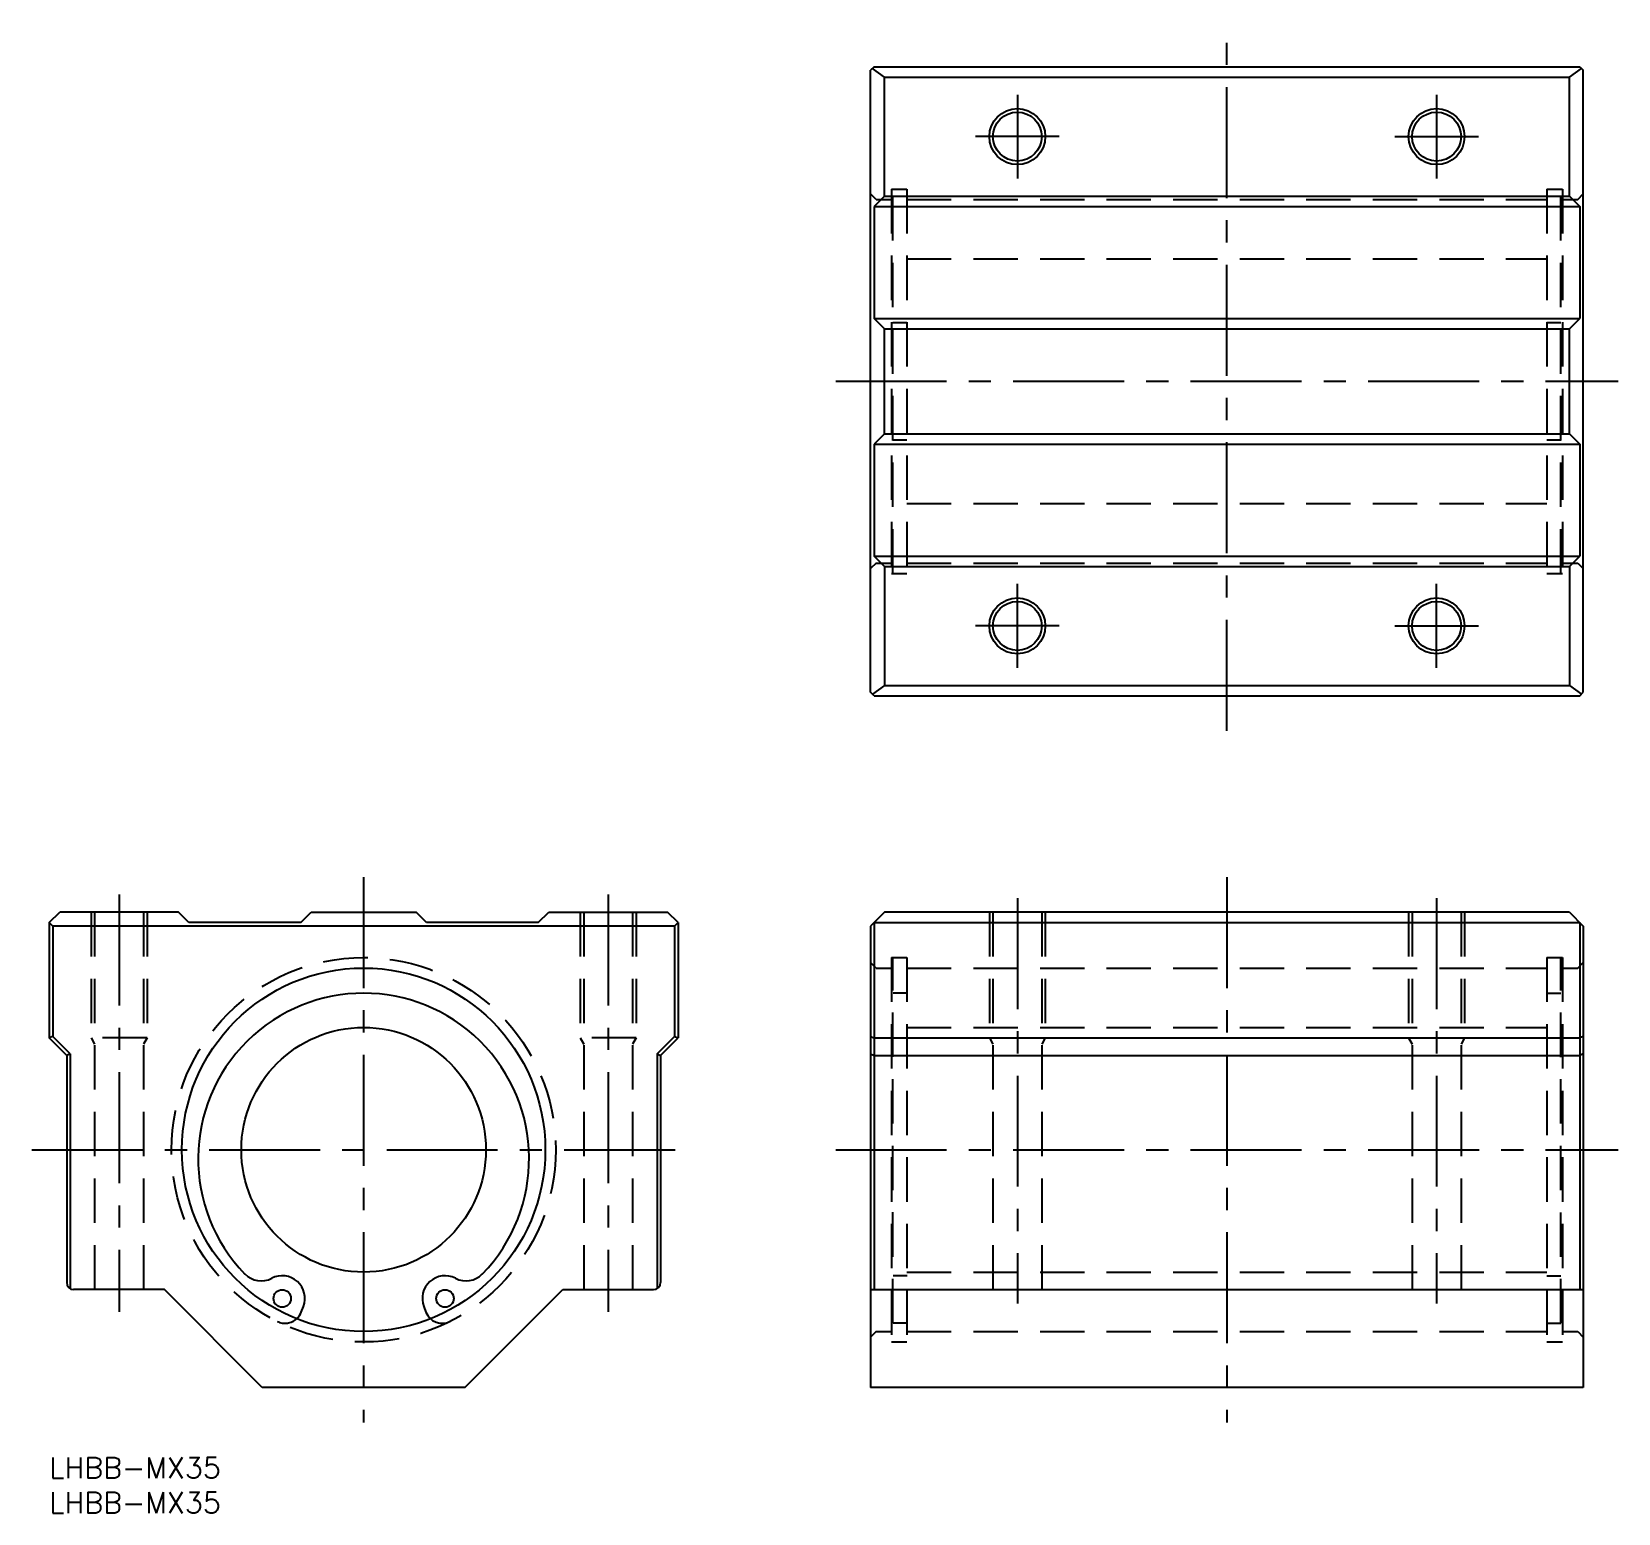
# Model space of a CAD drawing. Extents: x -2 to 225, y -8 to 204.
import ezdxf

# ---------------------------------------------------------------- set-up
doc = ezdxf.new("R2010")
doc.units = 0
doc.header["$LTSCALE"] = 0.5
doc.linetypes.add('CENTER', pattern=[50.8, 31.75, -6.35, 6.35, -6.35])
doc.linetypes.add('DASHED', pattern=[19.05, 12.7, -6.35])
for name, color, linetype in [('MSM_CENTER', 1, 'CENTER'), ('MSM_CONTINUOUS', 7, 'CONTINUOUS'), ('MSM_DASHED', 4, 'DASHED'), ('MSM_NARROW', 5, 'CONTINUOUS'), ('MSM_PART_NUMBER', 7, 'CONTINUOUS')]:
    doc.layers.add(name, color=color, linetype=linetype)
doc.styles.get("Standard").update_dxf_attribs({"font": 'txt.shx', "height": 3, "bigfont": 'bigfont.shx'})

# ---------------------------------------------------------------- blocks, each defined once
blk = doc.blocks.new('*U9')
at = {"layer": 'MSM_PART_NUMBER'}
blk.add_text('LHBB-MX35', height=3, dxfattribs=at).set_placement((0, -3))
blk = doc.blocks.new('*U10')
at = {"layer": 'MSM_PART_NUMBER'}
blk.add_text('LHBB-MX35', height=3, dxfattribs=at).set_placement((0, -8))

msp = doc.modelspace()

# ---------------------------------------------------------------- linework, layer by layer
at = {"layer": 'MSM_CENTER'}
for p, q in [((168.56, 103.94), (168.56, 203.94)), ((138.56, 194.94), (138.56, 182.94)), ((198.56, 194.94), (198.56, 182.94)), ((144.56, 188.94), (132.56, 188.94)), ((192.56, 188.94), (204.56, 188.94)), ((112.56, 153.94), (224.56, 153.94)), ((138.56, 112.94), (138.56, 124.94)), ((198.56, 112.94), (198.56, 124.94)), ((144.56, 118.94), (132.56, 118.94)), ((192.56, 118.94), (204.56, 118.94)), ((45, 83), (45, 5)), ((168.56, 83), (168.56, 5)), ((10, 80.5), (10, 20.83)), ((80, 80.5), (80, 20.83)), ((138.56, 80), (138.56, 22)), ((198.56, 80), (198.56, 22)), ((-2.5, 44), (92.5, 44)), ((112.56, 44), (224.56, 44))]:
    msp.add_line(p, q, dxfattribs=at)
at = {"layer": 'MSM_CONTINUOUS'}
for p, q in [((118.06, 198.94), (117.56, 198.44)), ((117.56, 109.44), (117.56, 198.44)), ((119.56, 197.44), (117.81, 198.69)), ((118.06, 198.94), (219.06, 198.94)), ((217.56, 197.44), (219.31, 198.69)), ((219.06, 198.94), (219.56, 198.44)), ((219.56, 109.44), (219.56, 198.44)), ((119.56, 197.44), (217.56, 197.44)), ((119.56, 180.44), (119.56, 197.44)), ((217.56, 180.44), (217.56, 197.44)), ((119.56, 180.44), (118.06, 178.94)), ((119.56, 180.44), (217.56, 180.44)), ((217.56, 180.44), (219.06, 178.94)), ((118.06, 178.94), (219.06, 178.94)), ((118.06, 178.94), (118.06, 162.94)), ((219.06, 178.94), (219.06, 162.94)), ((219.56, 178.94), (219.56, 178.94)), ((119.56, 161.44), (118.06, 162.94)), ((118.06, 162.94), (219.06, 162.94)), ((119.56, 161.44), (217.56, 161.44)), ((119.56, 146.44), (119.56, 161.44)), ((217.56, 161.44), (219.06, 162.94)), ((217.56, 146.44), (217.56, 161.44)), ((219.56, 162.94), (219.56, 162.94)), ((119.56, 146.44), (118.06, 144.94)), ((119.56, 146.44), (217.56, 146.44)), ((119.56, 146.44), (217.56, 146.44)), ((217.56, 146.44), (219.06, 144.94)), ((118.06, 144.94), (219.06, 144.94)), ((118.06, 144.94), (118.06, 128.94)), ((219.06, 144.94), (219.06, 128.94)), ((219.56, 144.94), (219.56, 144.94)), ((119.56, 127.44), (118.06, 128.94)), ((118.06, 128.94), (219.06, 128.94)), ((119.56, 127.44), (217.56, 127.44)), ((119.56, 127.44), (119.56, 110.44)), ((217.56, 127.44), (219.06, 128.94)), ((217.56, 127.44), (217.56, 110.44)), ((219.56, 128.94), (219.56, 128.94)), ((118.06, 108.94), (117.56, 109.44)), ((119.56, 110.44), (117.81, 109.19)), ((119.56, 110.44), (217.56, 110.44)), ((217.56, 110.44), (219.31, 109.19)), ((219.06, 108.94), (219.56, 109.44)), ((118.06, 108.94), (219.06, 108.94)), ((0, 76.5), (1.5, 78)), ((18.5, 78), (1.5, 78)), ((20, 76.5), (18.5, 78)), ((36, 76.5), (37.5, 78)), ((37.5, 78), (52.5, 78)), ((54, 76.5), (52.5, 78)), ((70, 76.5), (71.5, 78)), ((71.5, 78), (88.5, 78)), ((90, 76.5), (88.5, 78)), ((119.56, 78), (117.56, 76)), ((217.56, 78), (119.56, 78)), ((217.56, 78), (219.56, 76)), ((0, 76.5), (0, 60)), ((0.5, 76), (0, 76.5)), ((0.5, 76), (0.5, 60.21)), ((89.5, 76), (0.5, 76)), ((36, 76.5), (20, 76.5)), ((70, 76.5), (54, 76.5)), ((89.5, 76), (90, 76.5)), ((89.5, 76), (89.5, 60.21)), ((90, 76.5), (90, 60)), ((117.56, 76), (117.56, 10)), ((118.06, 76.5), (118.06, 24)), ((118.06, 76.5), (219.06, 76.5)), ((219.06, 76.5), (219.06, 24)), ((219.56, 76), (219.56, 10)), ((0.5, 60.21), (0, 60)), ((2.5, 57.5), (0, 60)), ((3, 57.71), (0.5, 60.21)), ((87, 57.71), (89.5, 60.21)), ((87.5, 57.5), (90, 60)), ((89.5, 60.21), (90, 60)), ((117.56, 60.21), (118.06, 60)), ((118.06, 60), (219.06, 60)), ((219.56, 60.21), (219.06, 60)), ((3, 57.71), (2.5, 57.5)), ((2.5, 57.5), (2.5, 25)), ((3, 57.71), (3, 24.13)), ((87, 57.71), (87, 24.13)), ((87, 57.71), (87.5, 57.5)), ((87.5, 57.5), (87.5, 25)), ((117.56, 57.71), (118.06, 57.5)), ((118.06, 57.5), (219.06, 57.5)), ((219.56, 57.71), (219.06, 57.5)), ((16.5, 24), (3.5, 24)), ((30.5, 10), (16.5, 24)), ((59.5, 10), (73.5, 24)), ((73.5, 24), (86.5, 24)), ((117.56, 24), (219.56, 24)), ((36.08, 20.78), (36.38, 21.57)), ((53.62, 21.57), (53.92, 20.78)), ((59.5, 10), (30.5, 10)), ((219.56, 10), (117.56, 10))]:
    msp.add_line(p, q, dxfattribs=at)
for centre, radius in [((138.56, 188.94), 3.5), ((198.56, 188.94), 3.5), ((138.56, 118.94), 3.5), ((198.56, 118.94), 3.5), ((45, 44), 26), ((45, 44), 17.5), ((33.35, 22.73), 1.25), ((56.65, 22.73), 1.25)]:
    msp.add_circle(centre, radius, dxfattribs=at)
for centre, radius, start, end in [((45, 42.72), 23.68, 315.8423, 224.1577), ((3.5, 25), 1, 180, 270), ((30.35, 28.5), 3.25, 224.1577, 297.5203), ((33.35, 22.73), 3.25, 338.9897, 117.5203), ((56.65, 22.73), 3.25, 62.4797, 201.0103), ((59.65, 28.5), 3.25, 242.4797, 315.8423), ((86.5, 25), 1, 270, 0), ((33.75, 21.68), 2.5, 312.2731, 338.9897), ((56.25, 21.68), 2.5, 201.0103, 227.7269)]:
    msp.add_arc(centre, radius, start, end, dxfattribs=at)
at = {"layer": 'MSM_DASHED'}
for p, q in [((118.36, 179.94), (117.56, 180.74)), ((118.36, 179.94), (120.56, 179.94)), ((120.56, 181.44), (120.56, 126.44)), ((120.56, 181.44), (122.76, 181.44)), ((120.76, 126.44), (120.76, 181.44)), ((122.76, 181.44), (122.76, 126.44)), ((122.76, 179.94), (214.36, 179.94)), ((214.36, 181.44), (214.36, 126.44)), ((214.36, 181.44), (216.56, 181.44)), ((216.36, 126.44), (216.36, 181.44)), ((216.56, 181.44), (216.56, 126.44)), ((216.56, 179.94), (218.76, 179.94)), ((218.76, 179.94), (219.56, 180.74)), ((122.76, 171.44), (214.36, 171.44)), ((120.76, 162.34), (122.76, 162.34)), ((214.36, 162.34), (216.36, 162.34)), ((120.76, 145.54), (122.76, 145.54)), ((214.36, 145.54), (216.36, 145.54)), ((122.76, 136.44), (214.36, 136.44)), ((118.36, 127.94), (117.56, 127.14)), ((118.36, 127.94), (120.56, 127.94)), ((122.76, 127.94), (214.36, 127.94)), ((216.56, 127.94), (218.76, 127.94)), ((218.76, 127.94), (219.56, 127.14)), ((120.56, 126.44), (122.76, 126.44)), ((214.36, 126.44), (216.56, 126.44)), ((6, 78), (6, 60)), ((6.5, 78), (6.5, 24)), ((13.5, 78), (13.5, 24)), ((14, 78), (14, 60)), ((76, 78), (76, 60)), ((76.5, 78), (76.5, 24)), ((83.5, 78), (83.5, 24)), ((84, 78), (84, 60)), ((134.56, 78), (134.56, 60)), ((135.06, 78), (135.06, 24)), ((142.06, 78), (142.06, 24)), ((142.56, 78), (142.56, 60)), ((194.56, 78), (194.56, 60)), ((195.06, 78), (195.06, 24)), ((202.06, 78), (202.06, 24)), ((202.56, 78), (202.56, 60)), ((118.36, 70), (117.56, 70.8)), ((120.56, 71.5), (120.56, 16.5)), ((120.56, 71.5), (122.76, 71.5)), ((120.76, 19.18), (120.76, 71.5)), ((122.76, 71.5), (122.76, 16.5)), ((214.36, 71.5), (214.36, 16.5)), ((214.36, 71.5), (216.56, 71.5)), ((216.36, 19.17), (216.36, 71.5)), ((216.56, 71.5), (216.56, 16.5)), ((218.76, 70), (219.56, 70.8)), ((118.36, 70), (120.56, 70)), ((122.76, 70), (214.36, 70)), ((216.56, 70), (218.76, 70)), ((122.78, 66.4), (120.78, 66.4)), ((214.35, 66.4), (216.35, 66.4)), ((122.76, 61.5), (214.36, 61.5)), ((14, 60), (6, 60)), ((6, 60), (6.5, 59.13)), ((14, 60), (13.5, 59.13)), ((84, 60), (76, 60)), ((76, 60), (76.5, 59.13)), ((84, 60), (83.5, 59.13)), ((134.56, 60), (135.06, 59.13)), ((142.56, 60), (142.06, 59.13)), ((194.56, 60), (195.06, 59.13)), ((202.56, 60), (202.06, 59.13)), ((122.78, 25.98), (120.78, 25.98)), ((122.76, 26.5), (214.36, 26.5)), ((214.35, 25.98), (216.35, 25.98)), ((122.78, 19.18), (120.78, 19.18)), ((214.35, 19.17), (216.35, 19.17)), ((118.36, 18), (117.56, 17.2)), ((118.36, 18), (120.56, 18)), ((120.56, 16.5), (122.76, 16.5)), ((122.76, 18), (214.36, 18)), ((214.36, 16.5), (216.56, 16.5)), ((216.56, 18), (218.76, 18)), ((218.76, 18), (219.56, 17.2))]:
    msp.add_line(p, q, dxfattribs=at)
msp.add_circle((45, 44), 27.5, dxfattribs=at)
for centre, start, end in [((33.75, 21.68), 243.2505, 312.2731), ((56.25, 21.68), 227.7269, 296.7495)]:
    msp.add_arc(centre, 2.5, start, end, dxfattribs=at)
at = {"layer": 'MSM_NARROW'}
for centre in [(138.56, 188.94), (198.56, 188.94), (138.56, 118.94), (198.56, 118.94)]:
    msp.add_circle(centre, 4, dxfattribs=at)

# ---------------------------------------------------------------- block references
at = {"layer": 'MSM_CONTINUOUS'}
for name in ['*U9', '*U10']:
    msp.add_blockref(name, (0, 0), dxfattribs=at)

doc.saveas('drawing.dxf')
